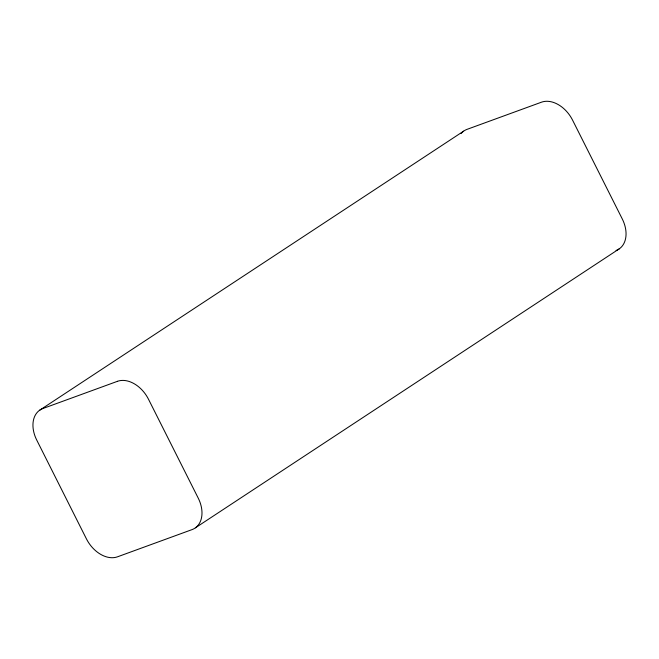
<?xml version="1.0" encoding="UTF-8"?>
<svg xmlns="http://www.w3.org/2000/svg" width="659" height="659" viewBox="0 0 659 659"><rect width="100%" height="100%" fill="white"/><g stroke="black" fill="none" stroke-linecap="round" stroke-linejoin="round"><path stroke-width="0.99" d="M39.524 410.31L463.582 131.182M195.418 527.818L619.476 248.69M616.083 250.486A27.859 19.564 56.6 0 0 622.285 218.977L572.556 120.103A27.859 19.564 56.6 0 0 541.5 102.186L466.976 129.378A27.859 19.564 56.6 0 0 461.028 133.571M117.434 381.322L42.917 408.514A27.859 19.564 56.6 0 0 36.715 440.031L86.444 538.897A27.859 19.564 56.6 0 0 117.5 556.814L192.024 529.622A27.859 19.564 56.6 0 0 198.219 498.105L148.497 399.239A27.859 19.564 56.6 0 0 117.434 381.322"/></g></svg>
